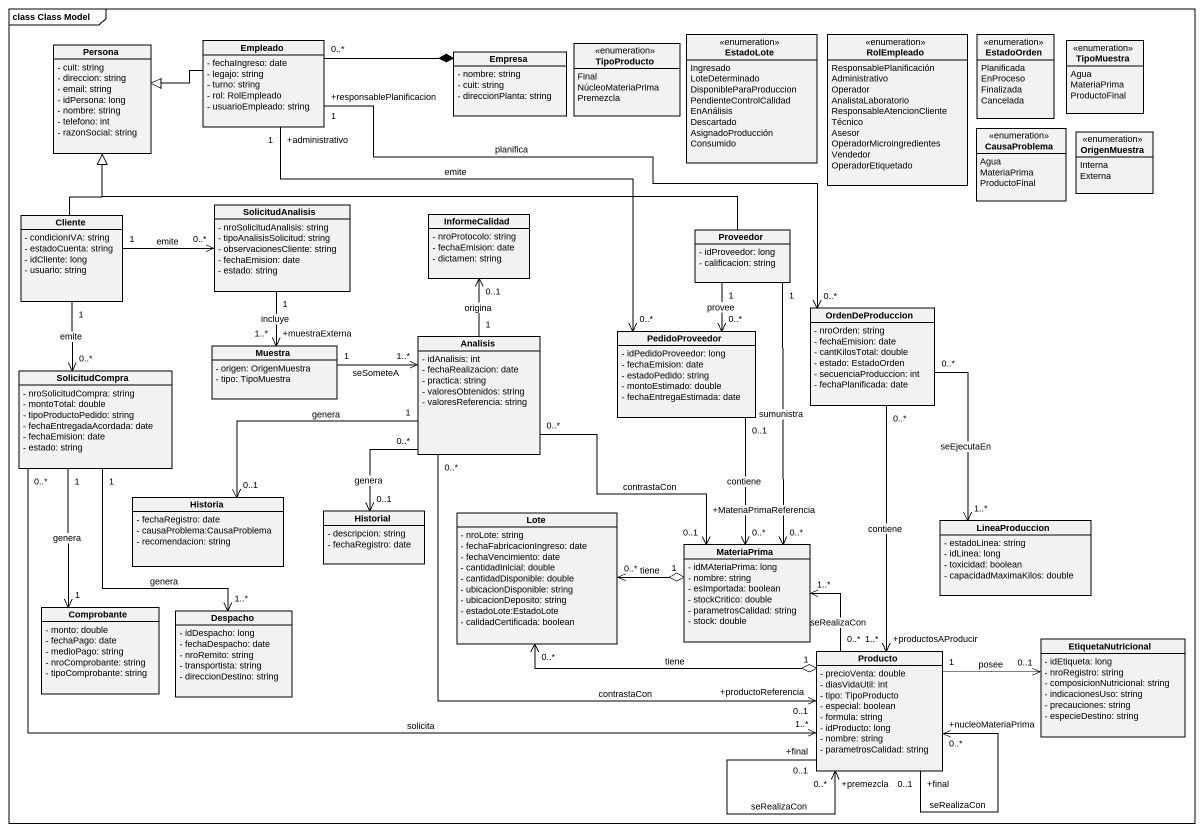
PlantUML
@startuml
mainframe class Class Model
hide circle
hide empty members
skinparam classAttributeIconSize 0
class Persona {
  - cuit: string
  - direccion: string
  - email: string
  - idPersona: long
  - nombre: string
  - telefono: int
  - razonSocial: string
}
class Empleado {
  - fechaIngreso: date
  - legajo: string
  - turno: string
  - rol: RolEmpleado
  - usuarioEmpleado: string
}
class Empresa {
  - nombre: string
  - cuit: string
  - direccionPlanta: string
}
enum TipoProducto {
  Final
  NúcleoMateriaPrima
  Premezcla
}
enum EstadoLote {
  Ingresado
  LoteDeterminado
  DisponibleParaProduccion
  PendienteControlCalidad
  EnAnálisis
  Descartado
  AsignadoProducción
  Consumido
}
enum RolEmpleado {
  ResponsablePlanificación
  Administrativo
  Operador
  AnalistaLaboratorio
  ResponsableAtencionCliente
  Técnico
  Asesor
  OperadorMicroingredientes
  Vendedor
  OperadorEtiquetado
}
enum EstadoOrden {
  Planificada
  EnProceso
  Finalizada
  Cancelada
}
enum TipoMuestra {
  Agua
  MateriaPrima
  ProductoFinal
}
enum CausaProblema {
  Agua
  MateriaPrima
  ProductoFinal
}
enum OrigenMuestra {
  Interna
  Externa
}
class SolicitudAnalisis {
  - nroSolicitudAnalisis: string
  - tipoAnalisisSolicitud: string
  - observacionesCliente: string
  - fechaEmision: date
  - estado: string
}
class Cliente {
  - condicionIVA: string
  - estadoCuenta: string
  - idCliente: long
  - usuario: string
}
class InformeCalidad {
  - nroProtocolo: string
  - fechaEmision: date
  - dictamen: string
}
class Proveedor {
  - idProveedor: long
  - calificacion: string
}
class OrdenDeProduccion {
  - nroOrden: string
  - fechaEmision: date
  - cantKilosTotal: double
  - estado: EstadoOrden
  - secuenciaProduccion: int
  - fechaPlanificada: date
}
class Muestra {
  - origen: OrigenMuestra
  - tipo: TipoMuestra
}
class Analisis {
  - idAnalisis: int
  - fechaRealizacion: date
  - practica: string
  - valoresObtenidos: string
  - valoresReferencia: string
}
class PedidoProveedor {
  - idPedidoProveedor: long
  - fechaEmision: date
  - estadoPedido: string
  - montoEstimado: double
  - fechaEntregaEstimada: date
}
class SolicitudCompra {
  - nroSolicitudCompra: string
  - montoTotal: double
  - tipoProductoPedido: string
  - fechaEntregadaAcordada: date
  - fechaEmision: date
  - estado: string
}
class Historia {
  - fechaRegistro: date
  - causaProblema:CausaProblema
  - recomendacion: string
}
class Historial {
  - descripcion: string
  - fechaRegistro: date
}
class Lote {
  - nroLote: string
  - fechaFabricacionIngreso: date
  - fechaVencimiento: date
  - cantidadInicial: double
  - cantidadDisponible: double
  - ubicacionDisponible: string
  - ubicacionDeposito: string
  - estadoLote:EstadoLote
  - calidadCertificada: boolean
}
class MateriaPrima {
  - idMAteriaPrima: long
  - nombre: string
  - esImportada: boolean
  - stockCritico: double
  - parametrosCalidad: string
  - stock: double
}
class LineaProduccion {
  - estadoLinea: string
  - idLinea: long
  - toxicidad: boolean
  - capacidadMaximaKilos: double
}
class Comprobante {
  - monto: double
  - fechaPago: date
  - medioPago: string
  - nroComprobante: string
  - tipoComprobante: string
}
class Despacho {
  - idDespacho: long
  - fechaDespacho: date
  - nroRemito: string
  - transportista: string
  - direccionDestino: string
}
class Producto {
  - precioVenta: double
  - diasVidaUtil: int
  - tipo: TipoProducto
  - especial: boolean
  - formula: string
  - idProducto: long
  - nombre: string
  - parametrosCalidad: string
}
class EtiquetaNutricional {
  - idEtiqueta: long
  - nroRegistro: string
  - composicionNutricional: string
  - indicacionesUso: string
  - precauciones: string
  - especieDestino: string
}
Empleado -left-|> Persona
Empleado "0..*" -right-* Empresa
Empleado "+responsablePlanificacion\n1" -right-> "0..*" OrdenDeProduccion : planifica
Empleado "+administrativo\n1" --> "0..*" PedidoProveedor : emite
SolicitudAnalisis "1" --> "+muestraExterna\n1..*" Muestra : incluye
Cliente -up-|> Persona
Cliente "1" -right-> "0..*" SolicitudAnalisis : emite
Cliente "1" --> "0..*" SolicitudCompra : emite
Proveedor -left-|> Persona
Proveedor "1" --> "0..*" PedidoProveedor : provee
Proveedor "1" --> "0..*" MateriaPrima : sumunistra
OrdenDeProduccion "0..*" --> "1..*" LineaProduccion : seEjecutaEn
OrdenDeProduccion "0..*" --> "+productosAProducir\n1..*" Producto : contiene
Muestra "1" -right-> "1..*" Analisis : seSometeA
Analisis "1" -up-> "0..1" InformeCalidad : origina
Analisis "1" -left-> "0..1" Historia : genera
Analisis "0..*" --> "0..1" Historial : genera
Analisis "0..*" --> "+MateriaPrimaReferencia\n0..1" MateriaPrima : contrastaCon
Analisis "0..*" --> "+productoReferencia\n0..1" Producto : contrastaCon
PedidoProveedor "0..1" --> "0..*" MateriaPrima : contiene
SolicitudCompra "1" --> "1" Comprobante : genera
SolicitudCompra "1" --> "1..*" Despacho : genera
SolicitudCompra "0..*" -right-> "1..*" Producto : solicita
Lote "0..*" <-right-o "1" MateriaPrima : tiene
Lote "0..*" <-right-o "1" Producto : tiene
MateriaPrima "1..*" <-- "0..*" Producto : seRealizaCon
Producto "+final\n0..1" --> "+premezcla\n0..*" Producto : seRealizaCon
Producto "+final\n0..1" --> "+nucleoMateriaPrima\n0..*" Producto : seRealizaCon
Producto "1" -right-> "0..1" EtiquetaNutricional : posee
@enduml
